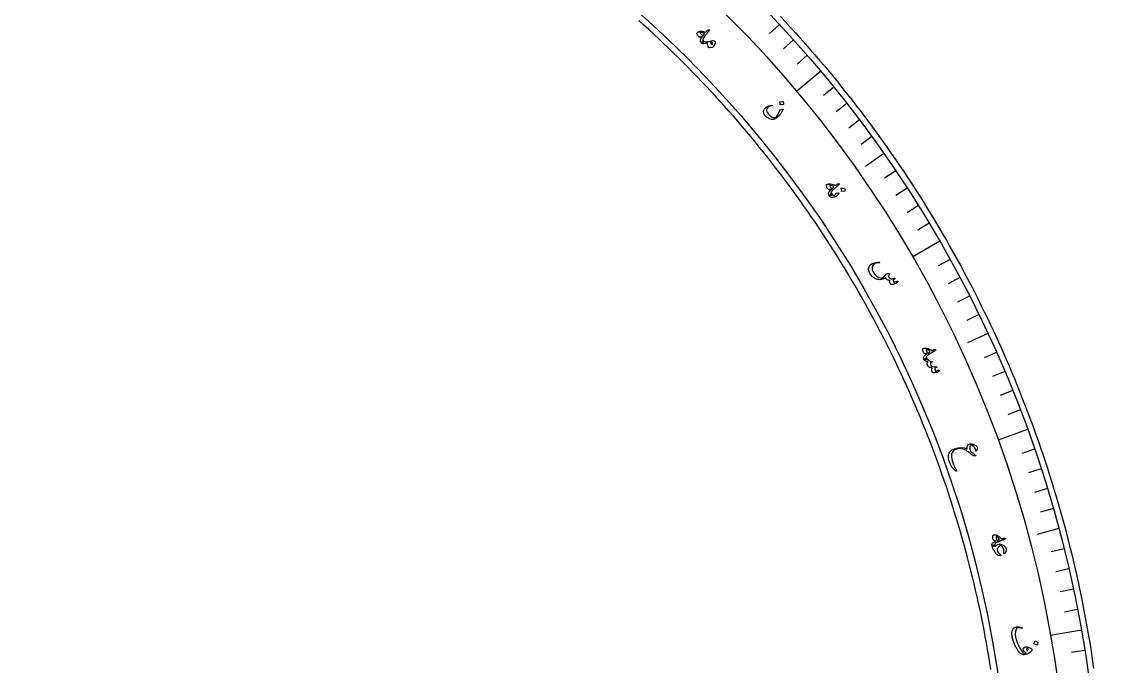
# Model space of a CAD drawing. Header units: millimetres. Extents: x -68 to 68, y -68 to 87.
# Drawn here: x 6.4 to 67.2, y 9.6 to 46 of the extents above; entities that cross this region are included whole.
import ezdxf

# ---------------------------------------------------------------- set-up
doc = ezdxf.new("R2010")
doc.units = ezdxf.units.MM
for name, color, linetype in [('CUT_INNER', 6, 'Continuous'), ('CUT_OUTER', 1, 'Continuous'), ('ENGRAVE', 7, 'Continuous'), ('ENGRAVE_FINE', 8, 'Continuous'), ('TEXT', 5, 'Continuous')]:
    doc.layers.add(name, color=color, linetype=linetype)

msp = doc.modelspace()

# ---------------------------------------------------------------- linework, layer by layer
at = {"layer": 'CUT_INNER'}
msp.add_lwpolyline([(61.0373, 9.4371), (60.9782, 9.8115), (60.9169, 10.1854), (60.8532, 10.559), (60.7873, 10.9322), (60.7191, 11.305), (60.6485, 11.6774), (60.5758, 12.0493), (60.5007, 12.4207), (60.4233, 12.7917), (60.3437, 13.1622), (60.2618, 13.5322), (60.1776, 13.9017), (60.0912, 14.2707), (60.0025, 14.6392), (59.9116, 15.0071), (59.8183, 15.3744), (59.7229, 15.7411), (59.6252, 16.1073), (59.5252, 16.4728), (59.423, 16.8378), (59.3186, 17.2021), (59.2119, 17.5657), (59.103, 17.9287), (58.9919, 18.291), (58.8786, 18.6526), (58.763, 19.0136), (58.6452, 19.3738), (58.5253, 19.7332), (58.4031, 20.092), (58.2787, 20.45), (58.1521, 20.8072), (58.0234, 21.1636), (57.8924, 21.5192), (57.7593, 21.874), (57.624, 22.228), (57.4865, 22.5812), (57.3469, 22.9335), (57.2051, 23.2849), (57.0611, 23.6355), (56.915, 23.9852), (56.7668, 24.3339), (56.6164, 24.6818), (56.4639, 25.0287), (56.3092, 25.3747), (56.1525, 25.7197), (55.9936, 26.0638), (55.8326, 26.4069), (55.6696, 26.749), (55.5044, 27.09), (55.3371, 27.4301), (55.1678, 27.7691), (54.9963, 28.1071), (54.8228, 28.444), (54.6473, 28.7799), (54.4697, 29.1146), (54.29, 29.4483), (54.1083, 29.7809), (53.9245, 30.1123), (53.7387, 30.4426), (53.5509, 30.7718), (53.3611, 31.0998), (53.1693, 31.4266), (52.9755, 31.7523), (52.7796, 32.0767), (52.5818, 32.4), (52.382, 32.722), (52.1803, 33.0428), (51.9765, 33.3623), (51.7709, 33.6806), (51.5632, 33.9977), (51.3536, 34.3134), (51.1421, 34.6279), (50.9287, 34.941), (50.7133, 35.2528), (50.4961, 35.5634), (50.2769, 35.8725), (50.0559, 36.1803), (49.8329, 36.4868), (49.6081, 36.7919), (49.3814, 37.0956), (49.1529, 37.3979), (48.9225, 37.6988), (48.6902, 37.9982), (48.4562, 38.2963), (48.2203, 38.5929), (47.9826, 38.888), (47.7431, 39.1817), (47.5017, 39.4739), (47.2586, 39.7646), (47.0138, 40.0539), (46.7671, 40.3416), (46.5187, 40.6278), (46.2685, 40.9125), (46.0166, 41.1956), (45.763, 41.4772), (45.5076, 41.7572), (45.2506, 42.0356), (44.9918, 42.3125), (44.7313, 42.5877), (44.4692, 42.8614), (44.2053, 43.1335), (43.9398, 43.4039), (43.6727, 43.6727), (43.4039, 43.9398), (43.1335, 44.2053), (42.8614, 44.4692), (42.5877, 44.7313), (42.3125, 44.9918), (42.0356, 45.2506), (41.7572, 45.5076), (41.4772, 45.763), (41.1956, 46.0166)], dxfattribs=at)
at = {"layer": 'CUT_OUTER'}
msp.add_lwpolyline([(49.1713, 46.2431), (49.4542, 45.9406), (49.7351, 45.6363), (50.0142, 45.3302), (50.2914, 45.0225), (50.5667, 44.7131), (50.8401, 44.402), (51.1116, 44.0892), (51.3812, 43.7747), (51.6488, 43.4586), (51.9145, 43.1409), (52.1782, 42.8215), (52.44, 42.5006), (52.6998, 42.178), (52.9576, 41.8539), (53.2134, 41.5281), (53.4672, 41.2008), (53.719, 40.872), (53.9688, 40.5416), (54.2165, 40.2097), (54.4622, 39.8763), (54.7059, 39.5414), (54.9475, 39.2049), (55.187, 38.8671), (55.4244, 38.5277), (55.6598, 38.1869), (55.893, 37.8447), (56.1242, 37.501), (56.3532, 37.1559), (56.5802, 36.8094), (56.805, 36.4616), (57.0276, 36.1123), (57.2481, 35.7617), (57.4665, 35.4098), (57.6827, 35.0565), (57.8967, 34.7019), (58.1085, 34.346), (58.3182, 33.9888), (58.5256, 33.6304), (58.7309, 33.2706), (58.9339, 32.9096), (59.1347, 32.5474), (59.3333, 32.1839), (59.5297, 31.8193), (59.7238, 31.4534), (59.9157, 31.0864), (60.1053, 30.7181), (60.2926, 30.3488), (60.4777, 29.9782), (60.6605, 29.6066), (60.841, 29.2338), (61.0193, 28.86), (61.1952, 28.485), (61.3688, 28.109), (61.5402, 27.7319), (61.7092, 27.3538), (61.8758, 26.9746), (62.0402, 26.5945), (62.2022, 26.2133), (62.3619, 25.8311), (62.5192, 25.448), (62.6742, 25.0639), (62.8268, 24.6789), (62.977, 24.2929), (63.1249, 23.906), (63.2704, 23.5183), (63.4135, 23.1296), (63.5542, 22.7401), (63.6926, 22.3497), (63.8285, 21.9584), (63.962, 21.5664), (64.0932, 21.1735), (64.2219, 20.7799), (64.3482, 20.3854), (64.472, 19.9902), (64.5935, 19.5942), (64.7125, 19.1975), (64.8291, 18.8001), (64.9432, 18.4019), (65.0549, 18.0031), (65.1641, 17.6036), (65.2709, 17.2034), (65.3752, 16.8026), (65.4771, 16.4012), (65.5765, 15.9991), (65.6734, 15.5964), (65.7679, 15.1932), (65.8599, 14.7893), (65.9494, 14.3849), (66.0364, 13.98), (66.121, 13.5746), (66.203, 13.1686), (66.2826, 12.7621), (66.3596, 12.3552), (66.4342, 11.9478), (66.5062, 11.5399), (66.5758, 11.1316), (66.6428, 10.7229), (66.7074, 10.3138), (66.7694, 9.9043), (66.8289, 9.4944)], dxfattribs=at)
at = {"layer": 'ENGRAVE'}
for points in [[(51.4443, 43.1669), (50.0906, 42.031)], [(55.0108, 38.519), (53.9768, 37.795)], [(58.1586, 33.5779), (56.6282, 32.6943)], [(60.8638, 28.3812), (59.7198, 27.8478)], [(63.1058, 22.9686), (61.4452, 22.3642)], [(64.8675, 17.3812), (63.6482, 17.0545)], [(66.1355, 11.6615), (64.3952, 11.3546)]]:
    msp.add_lwpolyline(points, dxfattribs=at)
for radius in [67.1557, 65.3886, 62.1068]:
    msp.add_circle((0, 0), radius, dxfattribs=at)
at = {"layer": 'ENGRAVE_FINE'}
for points in [[(49.1146, 45.8001), (48.5607, 45.2836)], [(49.9064, 44.936), (49.3436, 44.4292)], [(50.6831, 44.0581), (50.1115, 43.5613)], [(52.1898, 42.2625), (51.6012, 41.7859)], [(52.9195, 41.3452), (52.3227, 40.8789)], [(53.633, 40.4153), (53.0281, 39.9596)], [(54.3301, 39.4732), (53.7174, 39.028)], [(55.6746, 37.553), (55.0468, 37.1295)], [(56.3216, 36.5756), (55.6864, 36.1632)], [(56.9513, 35.5871), (56.309, 35.1858)], [(57.5637, 34.5878), (56.9145, 34.1977)], [(58.7357, 32.5578), (58.0733, 32.1906)], [(59.295, 31.5277), (58.6263, 31.1722)], [(59.8362, 30.4881), (59.1614, 30.1442)], [(60.3592, 29.4391), (59.6785, 29.1071)], [(61.3498, 27.3147), (60.658, 27.0067)], [(61.8172, 26.2398), (61.12, 25.9439)], [(62.2657, 25.157), (61.5635, 24.8733)], [(62.6953, 24.0665), (61.9882, 23.7951)], [(63.497, 21.8638), (62.7809, 21.6172)], [(63.8689, 20.7523), (63.1486, 20.5182)], [(64.2214, 19.6344), (63.4971, 19.413)], [(64.5543, 18.5106), (63.8262, 18.3019)], [(65.1609, 16.2464), (64.4261, 16.0632)], [(65.4346, 15.1068), (64.6966, 14.9364)], [(65.6882, 13.9625), (64.9474, 13.805)], [(65.9219, 12.8139), (65.1785, 12.6694)], [(66.329, 10.5055), (65.5809, 10.387)]]:
    msp.add_lwpolyline(points, dxfattribs=at)
at = {"layer": 'TEXT'}
for points in [[(45.1524, 45.4967), (45.1687, 45.4972), (45.1759, 45.492), (45.1741, 45.4811), (45.1634, 45.4646), (45.1561, 45.4553), (45.1461, 45.4425), (45.1335, 45.4259), (45.1182, 45.4056), (45.1, 45.3816), (45.0787, 45.3537), (45.0542, 45.322), (45.0265, 45.2865), (44.9994, 45.2515), (44.975, 45.2202), (44.9535, 45.1926), (44.9348, 45.1687), (44.919, 45.1486), (44.9062, 45.1323), (44.8964, 45.1198), (44.8895, 45.1112), (44.8479, 45.0556), (44.82, 45.0079), (44.806, 44.9681), (44.8057, 44.9362), (44.8107, 44.9188), (44.8201, 44.9013), (44.834, 44.8835), (44.8524, 44.8657), (44.8613, 44.8532), (44.8643, 44.8397), (44.8613, 44.8252), (44.8523, 44.8097), (44.8386, 44.7938), (44.8232, 44.7793), (44.8059, 44.7664), (44.7868, 44.755), (44.7689, 44.7468), (44.7539, 44.7426), (44.7416, 44.7421), (44.7322, 44.7455), (44.6978, 44.7806), (44.6741, 44.8169), (44.6613, 44.8543), (44.6592, 44.893), (44.6689, 44.9371), (44.6901, 44.9868), (44.7227, 45.042), (44.7668, 45.1028), (44.7161, 45.0895), (44.6718, 45.0833), (44.6341, 45.0843), (44.6028, 45.0925), (44.5826, 45.1044), (44.562, 45.1215), (44.5411, 45.144), (44.5198, 45.1718), (44.4995, 45.2034), (44.4844, 45.2318), (44.4745, 45.2571), (44.4697, 45.2793), (44.4696, 45.3011), (44.4737, 45.3197), (44.482, 45.3352), (44.4945, 45.3476), (44.513, 45.3602), (44.5353, 45.3724), (44.5615, 45.384), (44.5915, 45.3952), (44.6227, 45.4054), (44.6484, 45.4127), (44.6687, 45.4172), (44.6834, 45.4187), (44.7536, 45.4152), (44.8252, 45.4062), (44.8982, 45.3918), (44.9725, 45.372), (44.9963, 45.3995), (45.017, 45.4229), (45.0348, 45.4424), (45.0496, 45.4578), (45.063, 45.4698), (45.0765, 45.4789), (45.0903, 45.4852), (45.1042, 45.4886)], [(44.9009, 45.2809), (44.8356, 45.3125), (44.774, 45.3328), (44.7159, 45.3419), (44.6614, 45.3397), (44.6558, 45.3376), (44.6524, 45.334), (44.6512, 45.3289), (44.6522, 45.3223), (44.6603, 45.3025), (44.671, 45.2829), (44.6842, 45.2636), (44.7001, 45.2445), (44.7185, 45.2258), (44.7395, 45.2072), (44.7631, 45.189), (44.7892, 45.1709), (44.7937, 45.1686), (44.7992, 45.167), (44.8058, 45.166), (44.8133, 45.1657), (44.8234, 45.1775), (44.8337, 45.19), (44.8443, 45.2032), (44.8551, 45.2173), (44.8662, 45.232), (44.8775, 45.2476), (44.8891, 45.2638), (44.9009, 45.2809)], [(45.4679, 44.8568), (45.4946, 44.7998), (45.4868, 44.7232), (45.4445, 44.6272), (45.3678, 44.5117), (45.3615, 44.5041), (45.355, 44.4984), (45.3481, 44.4948), (45.3409, 44.4932), (45.1754, 44.4758), (45.1648, 44.4753), (45.1555, 44.4779), (45.1475, 44.4834), (45.1409, 44.492), (45.1087, 44.5589), (45.084, 44.6275), (45.0669, 44.6977), (45.0574, 44.7696), (44.9479, 44.7263), (44.8573, 44.7078), (44.7854, 44.7142), (44.7322, 44.7455), (44.7293, 44.752), (44.7296, 44.7621), (44.7333, 44.776), (44.7403, 44.7935), (44.7626, 44.8319), (44.784, 44.8592), (44.8046, 44.8753), (44.8244, 44.8803), (44.8316, 44.8789), (44.8387, 44.876), (44.8456, 44.8716), (44.8524, 44.8657), (44.8878, 44.8405), (44.9316, 44.8251), (44.9838, 44.8192), (45.0443, 44.823), (45.0754, 44.8292), (45.1247, 44.8411), (45.1923, 44.8588), (45.2781, 44.8822), (45.3387, 44.8939), (45.3905, 44.8935), (45.4335, 44.8811), (45.4679, 44.8568)], [(45.2405, 44.8236), (45.2445, 44.7777), (45.2554, 44.7321), (45.2733, 44.6867), (45.2982, 44.6417), (45.3228, 44.6697), (45.3373, 44.6981), (45.3419, 44.727), (45.3364, 44.7562), (45.3225, 44.7826), (45.3019, 44.8026), (45.2745, 44.8162), (45.2405, 44.8236)], [(49.3095, 41.4579), (49.3128, 41.4576), (49.316, 41.4559), (49.3192, 41.4529), (49.3222, 41.4486), (49.3347, 41.4106), (49.3433, 41.3721), (49.3479, 41.3332), (49.3486, 41.2937), (49.3476, 41.289), (49.3456, 41.2856), (49.3424, 41.2834), (49.3382, 41.2826), (49.1707, 41.2591), (49.1659, 41.2595), (49.1626, 41.2622), (49.1605, 41.2674), (49.1599, 41.2749), (49.1594, 41.2815), (49.1583, 41.2916), (49.1566, 41.3053), (49.1544, 41.3226), (49.1515, 41.3436), (49.1477, 41.3686), (49.1431, 41.3976), (49.1376, 41.4305), (49.1373, 41.4352), (49.1382, 41.4385), (49.1404, 41.4403), (49.1438, 41.4407)], [(49.3186, 41.0055), (49.3042, 40.9729), (49.2885, 40.9398), (49.2714, 40.9061), (49.2529, 40.8719), (49.2326, 40.8372), (49.2103, 40.802), (49.1858, 40.7664), (49.1594, 40.7303), (49.132, 40.6955), (49.1036, 40.6626), (49.0741, 40.6316), (49.0435, 40.6024), (49.0117, 40.575), (48.9786, 40.5493), (48.9443, 40.5254), (48.9088, 40.5031), (48.8693, 40.4823), (48.8303, 40.4662), (48.7917, 40.4547), (48.7536, 40.4478), (48.6531, 40.4485), (48.5537, 40.4763), (48.4551, 40.5312), (48.3572, 40.6132), (48.297, 40.6813), (48.255, 40.7501), (48.2311, 40.8195), (48.2253, 40.8896), (48.2376, 40.9564), (48.2653, 41.0189), (48.3085, 41.0771), (48.3672, 41.1309), (48.4383, 41.1773), (48.5147, 41.2123), (48.5965, 41.236), (48.6835, 41.2483), (48.6948, 41.2481), (48.7031, 41.2456), (48.7083, 41.2409), (48.7105, 41.2339), (48.7101, 41.2253), (48.7049, 41.2186), (48.6951, 41.2138), (48.6805, 41.211), (48.5788, 41.1862), (48.4995, 41.1493), (48.4425, 41.1003), (48.4078, 41.0393), (48.3958, 40.9716), (48.407, 40.9), (48.4413, 40.8242), (48.4987, 40.7443), (48.5838, 40.6609), (48.6755, 40.5999), (48.774, 40.5612), (48.8792, 40.5447), (48.8822, 40.545), (48.8857, 40.5464), (48.8899, 40.549), (48.8947, 40.5526), (48.9294, 40.5849), (48.9654, 40.6278), (49.0027, 40.6813), (49.0413, 40.7455), (49.0597, 40.779), (49.0766, 40.8105), (49.0918, 40.8401), (49.1054, 40.8677), (49.1172, 40.8935), (49.1271, 40.9173), (49.135, 40.9392), (49.141, 40.9592), (49.1445, 40.9692), (49.149, 40.9769), (49.1544, 40.9824), (49.1608, 40.9855), (49.3046, 41.0311), (49.3143, 41.0322), (49.3199, 41.0283), (49.3213, 41.0194), (49.3186, 41.0055)], [(52.4758, 36.8101), (52.4918, 36.8077), (52.4981, 36.8013), (52.4944, 36.7909), (52.4809, 36.7765), (52.4721, 36.7687), (52.46, 36.7578), (52.4446, 36.7437), (52.426, 36.7265), (52.4039, 36.7061), (52.378, 36.6824), (52.3483, 36.6555), (52.3148, 36.6254), (52.2818, 36.5958), (52.2523, 36.5693), (52.2263, 36.5459), (52.2037, 36.5257), (52.1845, 36.5087), (52.1691, 36.4949), (52.1572, 36.4843), (52.149, 36.4771), (52.0981, 36.4297), (52.0623, 36.3877), (52.0415, 36.351), (52.0356, 36.3196), (52.0374, 36.3016), (52.0435, 36.2827), (52.0541, 36.2628), (52.069, 36.242), (52.0756, 36.2281), (52.0762, 36.2143), (52.0707, 36.2005), (52.059, 36.1869), (52.0428, 36.1736), (52.0251, 36.1621), (52.0058, 36.1524), (51.985, 36.1446), (51.9659, 36.1397), (51.9503, 36.1382), (51.9382, 36.1399), (51.9296, 36.1449), (51.9018, 36.1855), (51.885, 36.2254), (51.8789, 36.2645), (51.8837, 36.303), (51.901, 36.3447), (51.9306, 36.3898), (51.9725, 36.4384), (52.0267, 36.4905), (51.9744, 36.4863), (51.9297, 36.488), (51.8928, 36.4957), (51.8634, 36.5093), (51.8456, 36.5245), (51.8284, 36.5451), (51.8118, 36.5709), (51.7957, 36.602), (51.7813, 36.6367), (51.7715, 36.6673), (51.7662, 36.694), (51.7654, 36.7167), (51.7692, 36.7381), (51.7765, 36.7557), (51.7874, 36.7695), (51.8019, 36.7795), (51.8223, 36.7887), (51.8464, 36.7967), (51.8742, 36.8035), (51.9058, 36.8093), (51.9383, 36.8138), (51.9649, 36.8164), (51.9856, 36.8172), (52.0004, 36.8161), (52.0689, 36.8003), (52.1377, 36.7788), (52.207, 36.7518), (52.2767, 36.7191), (52.3049, 36.742), (52.3295, 36.7614), (52.3504, 36.7774), (52.3677, 36.79), (52.383, 36.7994), (52.3979, 36.806), (52.4126, 36.8098), (52.4269, 36.8107)], [(52.1901, 36.6421), (52.1314, 36.6847), (52.0743, 36.7156), (52.0188, 36.7348), (51.9648, 36.7423), (51.9589, 36.7412), (51.9549, 36.7382), (51.9528, 36.7334), (51.9526, 36.7268), (51.9571, 36.7058), (51.9642, 36.6847), (51.9738, 36.6633), (51.986, 36.6418), (52.0008, 36.62), (52.0182, 36.5981), (52.0382, 36.5759), (52.0608, 36.5536), (52.0648, 36.5505), (52.0699, 36.5479), (52.0762, 36.5458), (52.0835, 36.5442), (52.0955, 36.554), (52.1079, 36.5645), (52.1207, 36.5757), (52.1338, 36.5875), (52.1473, 36.6001), (52.1612, 36.6134), (52.1755, 36.6274), (52.1901, 36.6421)], [(52.7762, 36.574), (52.7795, 36.5734), (52.7825, 36.5714), (52.7854, 36.5682), (52.788, 36.5636), (52.7968, 36.5247), (52.8017, 36.4857), (52.8026, 36.4465), (52.7996, 36.4073), (52.7982, 36.4027), (52.7958, 36.3995), (52.7925, 36.3976), (52.7883, 36.3972), (52.6194, 36.3891), (52.6147, 36.3899), (52.6116, 36.393), (52.6101, 36.3983), (52.6102, 36.4058), (52.6103, 36.4124), (52.6101, 36.4225), (52.6098, 36.4363), (52.6092, 36.4537), (52.6083, 36.4748), (52.6069, 36.5), (52.605, 36.5292), (52.6027, 36.5624), (52.6028, 36.5672), (52.6041, 36.5704), (52.6064, 36.572), (52.6098, 36.572)], [(52.3212, 36.2794), (52.4475, 36.3025), (52.4626, 36.3034), (52.4711, 36.2992), (52.473, 36.2899), (52.4685, 36.2755), (52.4488, 36.2412), (52.4257, 36.2092), (52.3992, 36.1794), (52.3692, 36.1518), (52.3356, 36.1265), (52.2981, 36.1033), (52.2566, 36.0822), (52.2112, 36.0634), (52.1269, 36.043), (52.0519, 36.0498), (51.9861, 36.0837), (51.9296, 36.1449), (51.9291, 36.1561), (51.9383, 36.1744), (51.9573, 36.1998), (51.986, 36.2323), (52.0028, 36.2476), (52.0184, 36.2577), (52.0326, 36.2626), (52.0456, 36.2624), (52.0524, 36.2596), (52.0586, 36.2553), (52.0641, 36.2494), (52.069, 36.242), (52.1001, 36.2001), (52.1347, 36.1689), (52.1727, 36.1485), (52.2142, 36.1387), (52.2169, 36.1388), (52.2196, 36.1401), (52.2223, 36.1426), (52.2251, 36.1462), (52.2428, 36.1675), (52.2589, 36.192), (52.2733, 36.2196), (52.2861, 36.2504), (52.2915, 36.2613), (52.2991, 36.2698), (52.309, 36.2758), (52.3212, 36.2794)], [(55.76, 31.3231), (55.7688, 31.3243), (55.7761, 31.3234), (55.7817, 31.3206), (55.7858, 31.3158), (55.7888, 31.3084), (55.7897, 31.3011), (55.7883, 31.294), (55.7847, 31.2869), (55.7694, 31.266), (55.7476, 31.2449), (55.7194, 31.2238), (55.6848, 31.2026), (55.6249, 31.1738), (55.5639, 31.1539), (55.5017, 31.1427), (55.4383, 31.1403), (55.4217, 31.1423), (55.4072, 31.1466), (55.3949, 31.1532), (55.3849, 31.1621), (55.3597, 31.2009), (55.3424, 31.2481), (55.333, 31.3038), (55.3314, 31.3681), (55.2509, 31.3773), (55.1852, 31.4049), (55.1342, 31.4507), (55.0979, 31.515), (55.0621, 31.4973), (55.0272, 31.4813), (54.993, 31.467), (54.9597, 31.4544), (54.927, 31.4433), (54.8946, 31.4336), (54.8627, 31.4254), (54.8311, 31.4186), (54.7717, 31.4107), (54.7121, 31.4119), (54.6521, 31.4219), (54.5919, 31.4409), (54.4742, 31.4985), (54.3721, 31.5722), (54.2855, 31.6619), (54.2142, 31.7678), (54.1586, 31.9015), (54.1453, 32.0254), (54.1745, 32.1397), (54.2463, 32.2445), (54.2783, 32.272), (54.3199, 32.2981), (54.3711, 32.3228), (54.4319, 32.3461), (54.5015, 32.3668), (54.5771, 32.3826), (54.659, 32.3935), (54.7471, 32.3995), (54.753, 32.3992), (54.758, 32.3977), (54.7622, 32.3948), (54.7655, 32.3906), (54.7678, 32.3858), (54.7689, 32.3811), (54.7689, 32.3766), (54.7676, 32.3721), (54.7646, 32.3678), (54.7605, 32.3646), (54.7556, 32.3626), (54.7498, 32.3616), (54.6338, 32.3516), (54.543, 32.3355), (54.4775, 32.3136), (54.437, 32.2858), (54.3683, 32.19), (54.3387, 32.0859), (54.348, 31.9736), (54.3964, 31.8528), (54.497, 31.7034), (54.6132, 31.5947), (54.7453, 31.5268), (54.8934, 31.4997), (54.959, 31.5377), (55.0222, 31.5883), (55.0831, 31.6514), (55.1417, 31.7271), (55.1471, 31.7355), (55.1528, 31.7417), (55.1588, 31.7455), (55.165, 31.747), (55.1883, 31.7487), (55.2103, 31.7502), (55.2309, 31.7514), (55.2501, 31.7524), (55.2678, 31.753), (55.2837, 31.7531), (55.2979, 31.7528), (55.3102, 31.752), (55.316, 31.7508), (55.3195, 31.7481), (55.321, 31.7439), (55.3203, 31.7382), (55.3193, 31.7348), (55.3174, 31.73), (55.3148, 31.7236), (55.3115, 31.7156), (55.3073, 31.7064), (55.302, 31.6961), (55.2958, 31.6846), (55.2886, 31.672), (55.2751, 31.6471), (55.2662, 31.6276), (55.2618, 31.6134), (55.262, 31.6045), (55.2828, 31.5598), (55.3144, 31.5213), (55.3568, 31.489), (55.4102, 31.4627), (55.4383, 31.4582), (55.4786, 31.4608), (55.5311, 31.4705), (55.5958, 31.4875), (55.602, 31.4891), (55.608, 31.4889), (55.6139, 31.4871), (55.6197, 31.4836), (55.6243, 31.4798), (55.6275, 31.4755), (55.6294, 31.4707), (55.63, 31.4654), (55.6233, 31.4533), (55.6053, 31.44), (55.5761, 31.4255), (55.5356, 31.4099), (55.5341, 31.3651), (55.5408, 31.322), (55.5557, 31.2806), (55.5789, 31.2409), (55.5906, 31.2482), (55.5995, 31.2552), (55.6056, 31.262), (55.6088, 31.2686), (55.6114, 31.2755), (55.6149, 31.2807), (55.6194, 31.2843), (55.6248, 31.2863)], [(57.9174, 27.4638), (57.9329, 27.4588), (57.9379, 27.4514), (57.9326, 27.4418), (57.9168, 27.4298), (57.9068, 27.4236), (57.8931, 27.4149), (57.8756, 27.4036), (57.8544, 27.3897), (57.8291, 27.3733), (57.7996, 27.3543), (57.7658, 27.3328), (57.7277, 27.3088), (57.6902, 27.2851), (57.6567, 27.264), (57.6271, 27.2453), (57.6014, 27.2292), (57.5797, 27.2156), (57.5621, 27.2046), (57.5486, 27.1962), (57.5393, 27.1904), (57.4812, 27.1523), (57.4388, 27.1169), (57.4121, 27.0842), (57.4011, 27.0543), (57.3998, 27.0363), (57.4027, 27.0166), (57.4097, 26.9952), (57.421, 26.9721), (57.4252, 26.9573), (57.4234, 26.9436), (57.4156, 26.931), (57.4019, 26.9195), (57.3837, 26.9091), (57.3642, 26.9008), (57.3436, 26.8945), (57.3218, 26.8902), (57.3022, 26.8887), (57.2865, 26.8898), (57.2749, 26.8935), (57.2672, 26.8999), (57.2467, 26.9446), (57.2367, 26.9867), (57.2374, 27.0263), (57.2485, 27.0634), (57.2726, 27.1016), (57.3094, 27.1411), (57.3589, 27.182), (57.421, 27.2242), (57.3687, 27.2289), (57.325, 27.2381), (57.2899, 27.2519), (57.2633, 27.2702), (57.2483, 27.2882), (57.2348, 27.3114), (57.2227, 27.3396), (57.2121, 27.373), (57.2037, 27.4096), (57.1992, 27.4414), (57.1985, 27.4686), (57.2015, 27.4911), (57.2088, 27.5116), (57.219, 27.5277), (57.2321, 27.5395), (57.248, 27.5469), (57.2697, 27.5525), (57.2948, 27.5564), (57.3234, 27.5585), (57.3554, 27.5588), (57.3882, 27.5578), (57.4149, 27.5559), (57.4354, 27.5532), (57.4498, 27.5496), (57.5147, 27.5225), (57.579, 27.4898), (57.6427, 27.4515), (57.7059, 27.4075), (57.7376, 27.4253), (57.7651, 27.4404), (57.7884, 27.4526), (57.8075, 27.4621), (57.8242, 27.4688), (57.84, 27.4728), (57.8551, 27.4741), (57.8694, 27.4726)], [(57.6076, 27.3462), (57.5569, 27.398), (57.5058, 27.4381), (57.4543, 27.4664), (57.4023, 27.4829), (57.3963, 27.4827), (57.3919, 27.4805), (57.389, 27.4761), (57.3877, 27.4696), (57.3886, 27.4482), (57.392, 27.4261), (57.3979, 27.4035), (57.4064, 27.3802), (57.4173, 27.3563), (57.4308, 27.3317), (57.4467, 27.3065), (57.4652, 27.2807), (57.4687, 27.277), (57.4733, 27.2736), (57.4791, 27.2704), (57.4861, 27.2676), (57.4995, 27.2752), (57.5135, 27.2835), (57.528, 27.2924), (57.5429, 27.3019), (57.5584, 27.312), (57.5743, 27.3228), (57.5907, 27.3342), (57.6076, 27.3462)], [(58.1386, 26.2947), (58.1429, 26.2921), (58.144, 26.2873), (58.142, 26.2803), (58.1368, 26.271), (58.1265, 26.259), (58.1099, 26.2459), (58.087, 26.2318), (58.0578, 26.2167), (58.0241, 26.2008), (57.9901, 26.1877), (57.956, 26.1773), (57.9216, 26.1697), (57.8519, 26.1612), (57.7985, 26.1626), (57.7612, 26.1738), (57.7402, 26.195), (57.7164, 26.2569), (57.7068, 26.3199), (57.7114, 26.3839), (57.7302, 26.4491), (57.6521, 26.4522), (57.5852, 26.4675), (57.5295, 26.4952), (57.4849, 26.5351), (57.456, 26.5853), (57.4448, 26.6444), (57.4511, 26.7125), (57.4751, 26.7896), (57.3985, 26.8073), (57.3383, 26.8316), (57.2945, 26.8624), (57.2672, 26.8999), (57.268, 26.9104), (57.2784, 26.9249), (57.2984, 26.9433), (57.328, 26.9658), (57.3592, 26.9836), (57.3851, 26.9906), (57.4057, 26.9868), (57.421, 26.9721), (57.4757, 26.9019), (57.5426, 26.8492), (57.6218, 26.8141), (57.7134, 26.7966), (57.7184, 26.7956), (57.7224, 26.794), (57.7254, 26.7916), (57.7275, 26.7886), (57.729, 26.7843), (57.7294, 26.78), (57.7287, 26.7758), (57.727, 26.7717), (57.7186, 26.7658), (57.7012, 26.7623), (57.6749, 26.7612), (57.6398, 26.7624), (57.6266, 26.7333), (57.6241, 26.6964), (57.6321, 26.6517), (57.6508, 26.5993), (57.6929, 26.5425), (57.7611, 26.5074), (57.8555, 26.4937), (57.9761, 26.5015), (57.9823, 26.5019), (57.9871, 26.5013), (57.9906, 26.4995), (57.9929, 26.4966), (57.9946, 26.4916), (57.9953, 26.4868), (57.9947, 26.4823), (57.9931, 26.478), (57.9898, 26.4739), (57.986, 26.4707), (57.9819, 26.4683), (57.9775, 26.4667), (57.8975, 26.451), (57.8888, 26.4228), (57.8842, 26.3915), (57.8835, 26.3571), (57.8868, 26.3196), (57.8937, 26.2848), (57.903, 26.2601), (57.9146, 26.2455), (57.9286, 26.2412), (57.9452, 26.2452), (57.9662, 26.2566), (57.9916, 26.2755), (58.0214, 26.3018), (58.032, 26.3044), (58.055, 26.3041), (58.0906, 26.3009), (58.1386, 26.2947)], [(60.2343, 22.0308), (60.2521, 22.0056), (60.2628, 21.9749), (60.2664, 21.9388), (60.2629, 21.8974), (60.2587, 21.8755), (60.2539, 21.855), (60.2485, 21.8359), (60.2424, 21.8182), (60.2358, 21.802), (60.2288, 21.7872), (60.2213, 21.774), (60.2135, 21.7623), (60.2049, 21.7532), (60.1977, 21.753), (60.1919, 21.7616), (60.1873, 21.7791), (60.1557, 21.8884), (60.0965, 21.9789), (60.01, 22.0504), (59.8962, 22.1028), (59.8899, 22.1031), (59.8843, 22.101), (59.8793, 22.0962), (59.8751, 22.089), (59.8505, 22.0063), (59.8441, 21.9244), (59.856, 21.8431), (59.8861, 21.7625), (59.8942, 21.749), (59.9079, 21.7328), (59.9271, 21.7137), (59.9519, 21.6918), (60, 21.6531), (60.0424, 21.6189), (60.0792, 21.5891), (60.1104, 21.5638), (60.1359, 21.543), (60.1557, 21.5267), (60.17, 21.5149), (60.1786, 21.5077), (60.1874, 21.4961), (60.1862, 21.4878), (60.1751, 21.4827), (60.1541, 21.4808), (60.0968, 21.4821), (60.0532, 21.4855), (60.0234, 21.491), (60.0074, 21.4987), (59.9768, 21.5291), (59.9427, 21.5607), (59.9051, 21.5932), (59.8639, 21.6269), (59.8192, 21.6616), (59.7709, 21.6974), (59.7191, 21.7341), (59.6636, 21.7719), (59.5349, 21.8412), (59.3995, 21.8795), (59.2575, 21.8871), (59.1089, 21.8641), (59.0331, 21.8376), (58.9676, 21.7999), (58.9121, 21.7511), (58.8668, 21.6912), (58.8222, 21.5672), (58.8188, 21.4078), (58.8565, 21.213), (58.9349, 20.9824), (58.9497, 20.9477), (58.9664, 20.9106), (58.9849, 20.871), (59.0052, 20.8291), (59.0275, 20.7848), (59.0517, 20.7384), (59.0779, 20.6898), (59.106, 20.639), (59.1102, 20.6301), (59.1121, 20.623), (59.1115, 20.6177), (59.1086, 20.6144), (59.0875, 20.6167), (59.048, 20.6419), (58.99, 20.6898), (58.9134, 20.7603), (58.8696, 20.804), (58.8345, 20.8434), (58.8081, 20.8785), (58.7905, 20.9094), (58.7375, 21.0285), (58.6963, 21.1391), (58.6669, 21.2412), (58.6495, 21.3349), (58.6519, 21.5246), (58.7099, 21.6789), (58.8238, 21.7979), (58.9938, 21.8813), (59.1867, 21.9301), (59.3674, 21.9447), (59.5358, 21.9249), (59.6919, 21.8706), (59.697, 21.9451), (59.7068, 22.0078), (59.7215, 22.0588), (59.741, 22.0979), (59.7502, 22.11), (59.7615, 22.1201), (59.7747, 22.1282), (59.79, 22.1342), (59.8336, 22.1434), (59.8763, 22.1485), (59.9179, 22.1494), (59.9587, 22.1461), (60.0443, 22.1293), (60.1189, 22.1045), (60.1822, 22.0716), (60.2343, 22.0308)], [(61.8512, 16.826), (61.8656, 16.8183), (61.8692, 16.8102), (61.8623, 16.8017), (61.8446, 16.7927), (61.8337, 16.7884), (61.8186, 16.7822), (61.7994, 16.7741), (61.7761, 16.7642), (61.7483, 16.7525), (61.7159, 16.7391), (61.6788, 16.7238), (61.6371, 16.7069), (61.5961, 16.6902), (61.5594, 16.6753), (61.5269, 16.6621), (61.4988, 16.6508), (61.475, 16.6412), (61.4558, 16.6335), (61.441, 16.6276), (61.4308, 16.6236), (61.367, 16.5963), (61.319, 16.5689), (61.2869, 16.5415), (61.2708, 16.5139), (61.2663, 16.4964), (61.2657, 16.4765), (61.2689, 16.4542), (61.2759, 16.4295), (61.2774, 16.4142), (61.2732, 16.4011), (61.2634, 16.39), (61.2478, 16.3811), (61.228, 16.3741), (61.2075, 16.3693), (61.186, 16.3668), (61.1638, 16.3664), (61.1442, 16.3684), (61.129, 16.3722), (61.1182, 16.3779), (61.1118, 16.3855), (61.0995, 16.4331), (61.0971, 16.4764), (61.1047, 16.5153), (61.1222, 16.5498), (61.1527, 16.5831), (61.1959, 16.6156), (61.2517, 16.6471), (61.3203, 16.6777), (61.2697, 16.6915), (61.2283, 16.7083), (61.1962, 16.728), (61.1732, 16.7508), (61.1616, 16.7711), (61.1524, 16.7963), (61.1455, 16.8262), (61.1409, 16.861), (61.1392, 16.8984), (61.1403, 16.9306), (61.1444, 16.9575), (61.1513, 16.9791), (61.1621, 16.998), (61.175, 17.0121), (61.1899, 17.0214), (61.2069, 17.0258), (61.2292, 17.0275), (61.2546, 17.0269), (61.2831, 17.0239), (61.3147, 17.0186), (61.3469, 17.0118), (61.3728, 17.0053), (61.3925, 16.999), (61.4061, 16.9929), (61.4651, 16.9548), (61.5226, 16.9112), (61.5786, 16.8623), (61.6331, 16.8079), (61.6674, 16.8199), (61.6971, 16.8298), (61.7222, 16.8378), (61.7427, 16.8437), (61.7603, 16.8474), (61.7766, 16.8485), (61.7917, 16.8471), (61.8055, 16.8431)], [(61.5705, 15.8503), (61.4482, 15.8713), (61.4357, 15.8748), (61.4253, 15.8786), (61.4171, 15.8826), (61.411, 15.887), (61.3841, 15.9103), (61.358, 15.936), (61.3327, 15.964), (61.308, 15.9944), (61.2838, 16.0269), (61.2599, 16.0614), (61.2364, 16.098), (61.2131, 16.1366), (61.1733, 16.2096), (61.1431, 16.2754), (61.1226, 16.334), (61.1118, 16.3855), (61.1154, 16.4073), (61.1296, 16.4248), (61.1541, 16.4381), (61.189, 16.4471), (61.2217, 16.4509), (61.2468, 16.4505), (61.2642, 16.4458), (61.2739, 16.4368), (61.2744, 16.435), (61.2749, 16.4332), (61.2754, 16.4314), (61.2759, 16.4295), (61.2781, 16.4156), (61.2812, 16.4022), (61.2852, 16.3893), (61.29, 16.3768), (61.3168, 16.4076), (61.3484, 16.4343), (61.3847, 16.457), (61.4257, 16.4756), (61.5024, 16.4972), (61.5745, 16.5023), (61.642, 16.4906), (61.7049, 16.4622), (61.7676, 16.4206), (61.8188, 16.3772), (61.8585, 16.3318), (61.8867, 16.2847), (61.901, 16.2295), (61.8969, 16.1617), (61.8743, 16.0813), (61.8332, 15.9884), (61.826, 15.9772), (61.8169, 15.9705), (61.8059, 15.9681), (61.7931, 15.9702), (61.7823, 15.9751), (61.7752, 15.9827), (61.7718, 15.993), (61.7722, 16.0059), (61.7746, 16.0986), (61.7609, 16.1874), (61.7311, 16.2722), (61.6851, 16.353), (61.6614, 16.3836), (61.6383, 16.4057), (61.6158, 16.4194), (61.5937, 16.4247), (61.5687, 16.4207), (61.5393, 16.4053), (61.5057, 16.3785), (61.4677, 16.3403), (61.4308, 16.2963), (61.4048, 16.2573), (61.3897, 16.223), (61.3855, 16.1937), (61.3949, 16.1347), (61.4167, 16.0787), (61.4508, 16.0256), (61.4972, 15.9755), (61.5475, 15.9321), (61.572, 15.9092), (61.5877, 15.8898), (61.5946, 15.8741), (61.5929, 15.8619), (61.5885, 15.856), (61.5832, 15.8521), (61.5773, 15.8502), (61.5705, 15.8503)], [(61.5255, 16.7649), (61.4848, 16.8248), (61.4415, 16.8733), (61.3958, 16.9102), (61.3475, 16.9356), (61.3416, 16.9365), (61.3369, 16.9351), (61.3333, 16.9313), (61.3308, 16.9251), (61.3279, 16.9039), (61.3274, 16.8816), (61.3292, 16.8582), (61.3334, 16.8338), (61.34, 16.8083), (61.3489, 16.7818), (61.3602, 16.7542), (61.3738, 16.7255), (61.3766, 16.7212), (61.3805, 16.717), (61.3857, 16.7129), (61.392, 16.7089), (61.4066, 16.7141), (61.4219, 16.7197), (61.4377, 16.7259), (61.454, 16.7327), (61.471, 16.7399), (61.4886, 16.7477), (61.5068, 16.756), (61.5255, 16.7649)], [(63.3443, 10.5801), (63.3532, 10.5431), (63.3451, 10.5034), (63.3199, 10.4613), (63.2776, 10.4166), (63.2201, 10.3735), (63.1492, 10.3362), (63.065, 10.3048), (62.9673, 10.2791), (62.9315, 10.2722), (62.8977, 10.2692), (62.8658, 10.2701), (62.836, 10.2749), (62.7741, 10.299), (62.712, 10.3397), (62.6498, 10.397), (62.5874, 10.4709), (62.557, 10.5133), (62.5276, 10.5574), (62.4992, 10.6033), (62.4718, 10.6508), (62.4453, 10.7001), (62.4198, 10.7513), (62.3953, 10.8044), (62.3716, 10.8595), (62.3493, 10.915), (62.3287, 10.9695), (62.3097, 11.0229), (62.2925, 11.0753), (62.277, 11.1269), (62.2634, 11.1777), (62.2517, 11.2277), (62.2419, 11.277), (62.221, 11.4863), (62.247, 11.6479), (62.3203, 11.762), (62.4411, 11.8286), (62.4708, 11.8356), (62.5052, 11.8403), (62.5443, 11.8428), (62.5882, 11.843), (62.6372, 11.8392), (62.6858, 11.8302), (62.7338, 11.816), (62.7814, 11.7966), (62.787, 11.7935), (62.7914, 11.7893), (62.7945, 11.7843), (62.7964, 11.7782), (62.7967, 11.7721), (62.7951, 11.7669), (62.7918, 11.7625), (62.7865, 11.759), (62.7805, 11.7567), (62.7746, 11.7558), (62.769, 11.7565), (62.7636, 11.7586), (62.6556, 11.7903), (62.5682, 11.7912), (62.5016, 11.7613), (62.4556, 11.7009), (62.4184, 11.5797), (62.4098, 11.4351), (62.4296, 11.2669), (62.4776, 11.0748), (62.505, 10.9916), (62.5364, 10.909), (62.572, 10.8269), (62.6117, 10.7454), (62.6555, 10.6644), (62.7033, 10.5842), (62.7552, 10.5047), (62.8111, 10.4259), (62.8449, 10.3846), (62.8789, 10.3547), (62.9131, 10.3364), (62.9476, 10.3296), (62.9688, 10.3398), (62.9876, 10.3535), (63.004, 10.3705), (63.0178, 10.3911), (63.0183, 10.3933), (63.0166, 10.3957), (63.0127, 10.3981), (63.0066, 10.4007), (62.9591, 10.4205), (62.9218, 10.4452), (62.8946, 10.475), (62.8775, 10.5098), (62.8654, 10.5766), (62.8762, 10.6314), (62.9101, 10.6743), (62.9671, 10.7054), (63.0205, 10.7141), (63.0888, 10.7073), (63.172, 10.6849), (63.2699, 10.6468), (63.2947, 10.6337), (63.3154, 10.6182), (63.3319, 10.6004), (63.3443, 10.5801)], [(63.686, 10.9813), (63.6887, 10.9793), (63.6907, 10.9763), (63.6919, 10.9721), (63.6923, 10.9668), (63.6839, 10.9276), (63.672, 10.8899), (63.6563, 10.8538), (63.6371, 10.8193), (63.6339, 10.8157), (63.6304, 10.8138), (63.6266, 10.8135), (63.6225, 10.8149), (63.466, 10.8794), (63.462, 10.8821), (63.4605, 10.8862), (63.4613, 10.8917), (63.4646, 10.8985), (63.4674, 10.9045), (63.4715, 10.9138), (63.477, 10.9265), (63.4838, 10.9426), (63.4919, 10.9623), (63.5013, 10.9858), (63.5118, 11.0132), (63.5237, 11.0445), (63.5258, 11.0488), (63.5282, 11.0512), (63.531, 11.0517), (63.5342, 11.0503)], [(63.0852, 10.5157), (63.0947, 10.5101), (63.1034, 10.5096), (63.1113, 10.5139), (63.1184, 10.5231), (63.1333, 10.5583), (63.1335, 10.5873), (63.1189, 10.6098), (63.0896, 10.6261), (63.0813, 10.6275), (63.0742, 10.6269), (63.0684, 10.6243), (63.0639, 10.6198), (63.0518, 10.5909), (63.0513, 10.5639), (63.0624, 10.5388), (63.0852, 10.5157)]]:
    msp.add_lwpolyline(points, close=True, dxfattribs=at)

doc.saveas('drawing.dxf')
